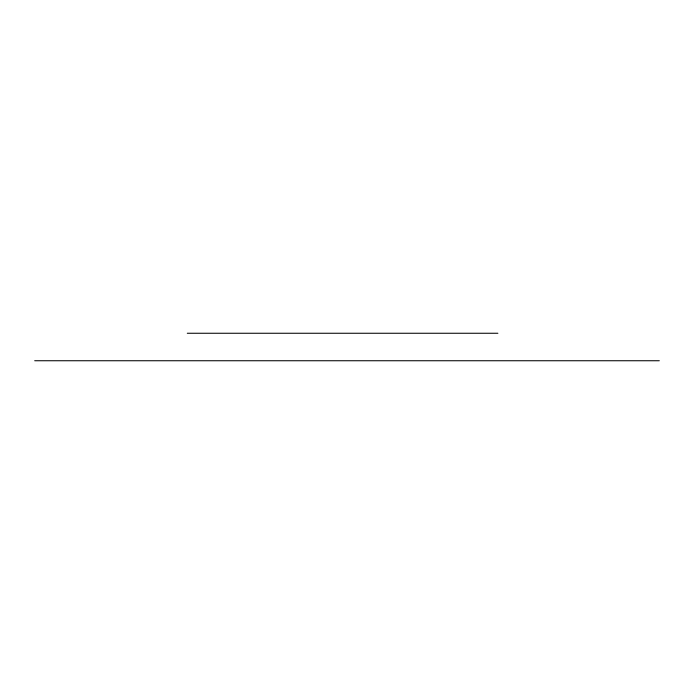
<?xml version="1.0" encoding="UTF-8"?>
<svg xmlns="http://www.w3.org/2000/svg" width="694" height="694" viewBox="0 0 694 694"><rect width="100%" height="100%" fill="white"/><g stroke="black" fill="none" stroke-linecap="round" stroke-linejoin="round"><path stroke-width="1.04" d="M187.285 333.259L497.893 333.259M34.7 360.741L659.3 360.741"/></g></svg>
